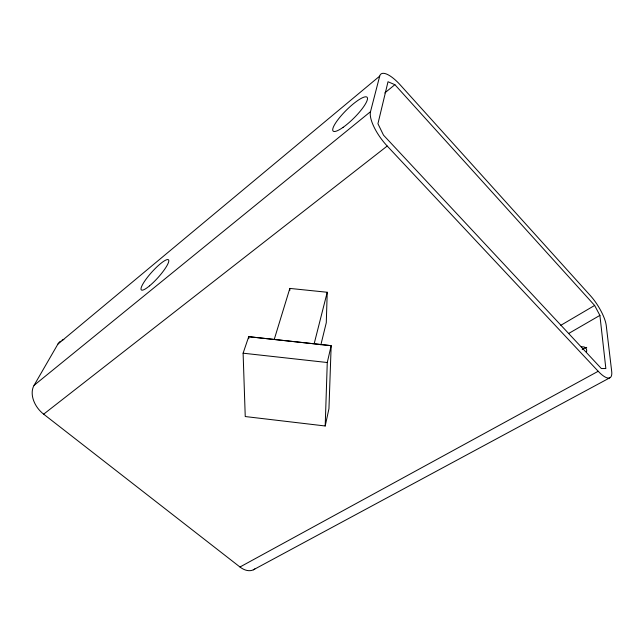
<?xml version="1.0" encoding="UTF-8"?>
<svg xmlns="http://www.w3.org/2000/svg" width="644" height="644" viewBox="0 0 644 644"><rect width="100%" height="100%" fill="white"/><g stroke="black" fill="none" stroke-linecap="round" stroke-linejoin="round"><path stroke-width="0.97" d="M289.84 290.38L289.848 288.415L327.224 292.263L326.283 322.708L320.849 344.902M325.196 425.982L327.265 362.516L331.169 345.667L248.721 336.691L243.11 353.194L245.243 416.547L325.196 425.982L328.947 408.699L331.169 345.667L248.721 336.691L248.777 338.688M314.216 343.55L327.224 292.263M34.051 385.362L370.509 111.67L379.694 76.113A27.829 9.169 53.1 0 1 400.343 85.024L590.476 295.749A24.762 7.382 58 0 1 606.237 325.502L611.679 371.266A26.356 8.251 58.8 0 1 598.204 371.274L239.962 567.002L43.655 414.173A22.749 16.148 48.5 0 1 34.051 385.362L57.871 344.146A21.687 14.562 48.3 0 1 60.383 341.24M274.304 339.211L289.848 288.415M57.871 344.146L379.694 76.113M384.766 92.961L394.885 84.686L594.629 305.449L599.894 315.391L605.851 368.553L601.351 368.529L383.502 135.151L377.939 123.72L388.01 81.74L394.885 84.686M43.655 414.173L387.213 146.035A29.616 10.481 53.4 0 1 370.509 111.67M560.811 325.309L594.629 305.449M568.58 333.536L599.894 315.391M253.334 569.827L609.715 377.859M243.11 353.194L327.265 362.516M387.213 146.035L598.204 371.274M254.839 568.918A20.769 13.419 62.9 0 1 239.962 567.002M582.208 349.451A21.002 11.117 -40.4 0 1 586.716 347.374M581.331 346.875A11.592 6.046 -40.6 0 1 586.515 352.123M62.009 340.217A21.687 14.562 48.3 0 1 63.845 339.493M343.139 127.303A23.949 5.466 -44.9 0 0 367.394 97.783A23.949 5.466 -44.9 0 0 339.782 117.361A23.949 5.466 -44.9 0 0 343.139 127.303M149.553 285.847A20.286 4.138 -48 0 0 168.688 260.112A20.286 4.138 -48 0 0 146.438 278.651A20.286 4.138 -48 0 0 149.553 285.847"/></g></svg>
